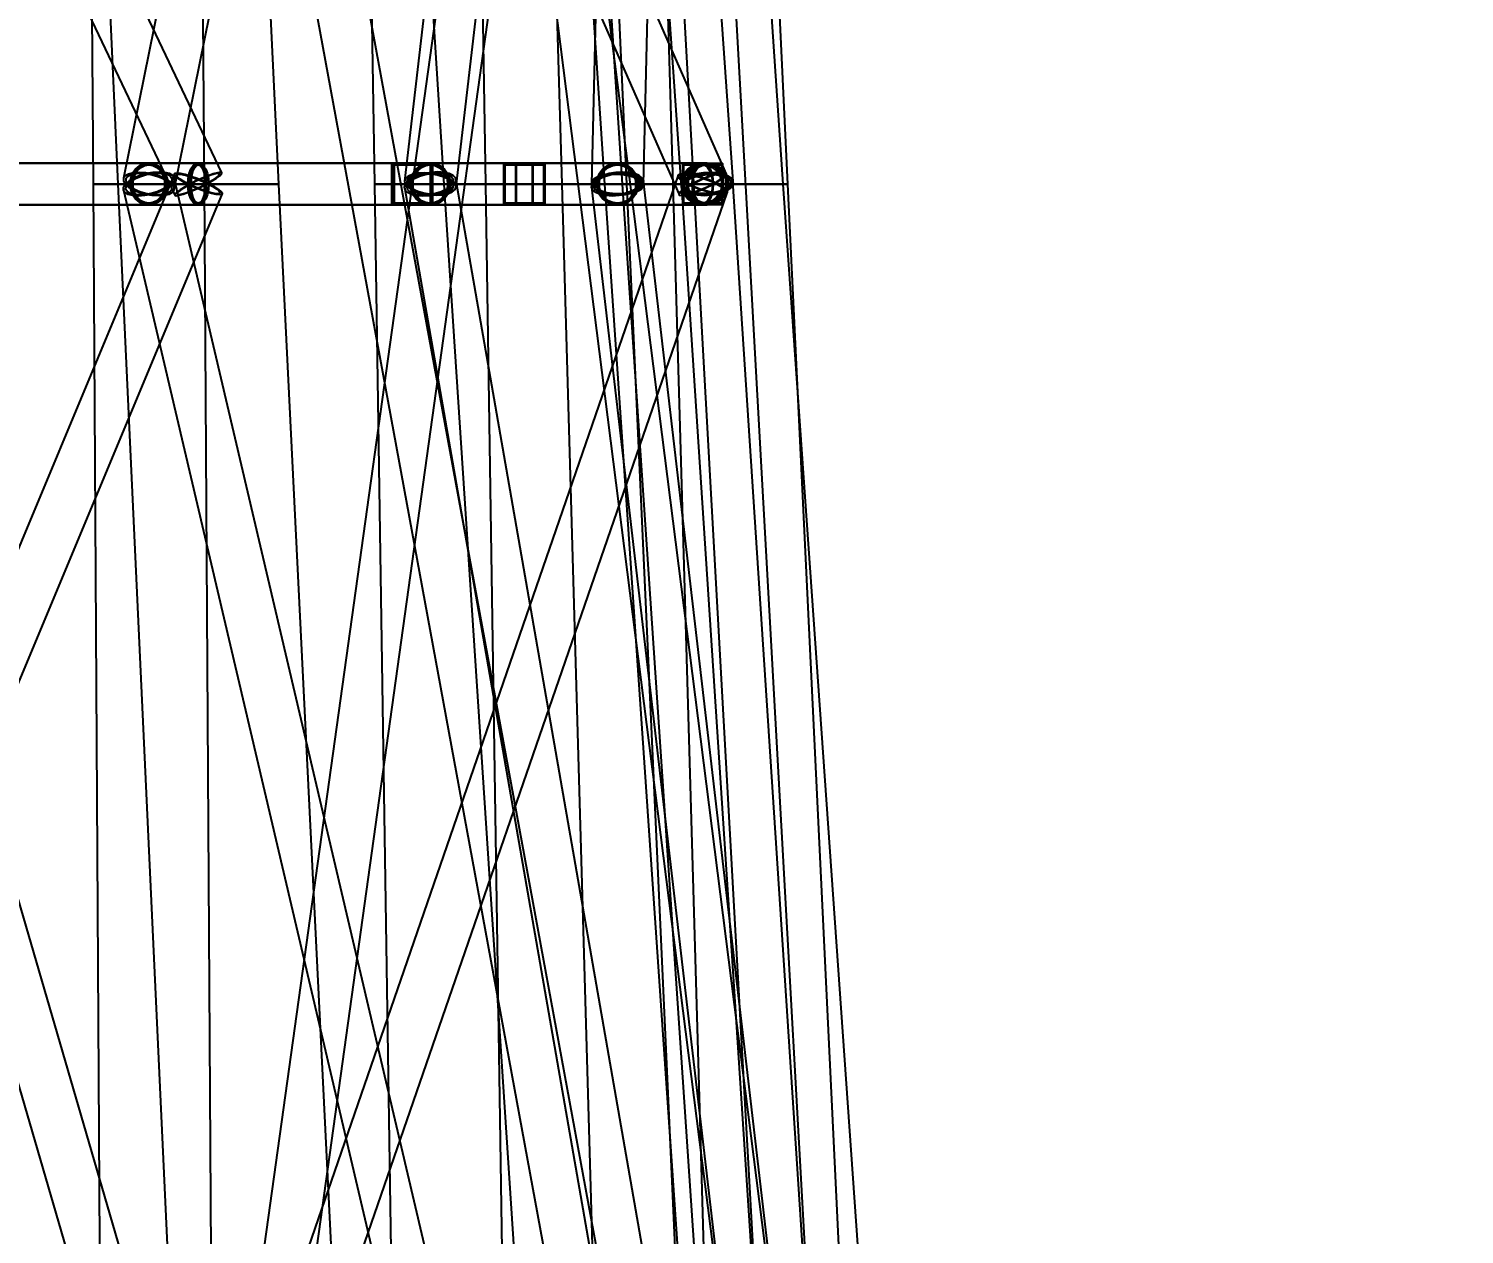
# Model space of a CAD drawing. Header units: millimetres. Extents: x -123812 to 252100, y -3000 to 639000.
# Drawn here: x 16293 to 30272, y 127270 to 139013 of the extents above; entities that cross this region are included whole.
import ezdxf

# ---------------------------------------------------------------- set-up
doc = ezdxf.new("R2010")
doc.units = ezdxf.units.MM
doc.layers.add('D-STR-DIM', color=7, linetype='Continuous', lineweight=13)
doc.layers.add('D-STR-STRC', color=7, linetype='Continuous', lineweight=25)
doc.styles.add('OpenSansCondensed-Light', font='OpenSansCondensed-Light.ttf')
doc.styles.add('TOWER_UNICODE', font='Arial Unicode.ttf')
doc.dimstyles.new('EZDXF', dxfattribs={"dimtxt": 0.25, "dimasz": 0.175, "dimexe": 0.375, "dimexo": 0.125, "dimgap": 0.1, "dimtad": 1, "dimlfac": 100, "dimzin": 12, "dimdsep": 46, "dimtxsty": 'OpenSansCondensed-Light', "dimblk": 'ARCHTICK', "dimcen": 2.5, "dimazin": 3, "dimtfac": 0.5, "dimtmove": 2, "dimatfit": 3})

# ---------------------------------------------------------------- blocks, each defined once
blk = doc.blocks.new('_ARCHTICK')
at = {"color": 0, "linetype": 'BYBLOCK', "const_width": 0.15}
blk.add_lwpolyline([(-0.5, -0.5), (0.5, 0.5)], dxfattribs=at)

msp = doc.modelspace()

# ---------------------------------------------------------------- linework, layer by layer
at = {"layer": 'D-STR-STRC'}
for points in [[(11765.8, 149889.9), (17715.7, 137389.9), (17729.4, 137386), (17757.7, 137389.9), (17798.7, 137401.3), (17849.7, 137419.4), (17907.1, 137443), (17967.1, 137470.5), (18025.5, 137500), (18078.4, 137529.5), (18122.2, 137557), (18153.9, 137580.6), (18171.3, 137598.7), (18173.2, 137610.1), (12223.4, 150110.1)], [(17112.8, 149954.8), (21708.1, 124954.8), (21716.6, 124948.3), (21741.5, 124945.3), (21781.3, 124946.1), (21833, 124950.5), (21893.3, 124958.3), (21957.9, 124969), (22022.6, 124981.7), (22082.9, 124995.8), (22134.6, 125010.1), (22174.3, 125023.7), (22199.3, 125035.7), (22207.8, 125045.2), (17612.6, 150045.2)], [(17129.6, 149904), (22622.8, 137404), (22627.9, 137393), (22648.6, 137389.2), (22683.4, 137393), (22730, 137404), (22785.1, 137421.7), (22845.1, 137444.6), (22905.7, 137471.3), (22963, 137500), (23013, 137528.7), (23052.3, 137555.4), (23078.1, 137578.3), (23088.9, 137596), (17595.7, 150096)], [(19747.2, 150056.1), (17215.7, 137556.1), (17215.1, 137529), (17231.5, 137500), (17263.6, 137471), (17309.3, 137443.9), (17365.5, 137420.6), (17428.4, 137402.8), (17493.6, 137391.6), (17556.7, 137387.8), (17613.4, 137391.6), (17659.9, 137402.8), (17693, 137420.6), (17710.4, 137443.9), (20242, 149943.9)], [(21772.2, 150034.3), (18292.1, 125034.3), (18300.7, 125023.5), (18325.8, 125011.1), (18365.8, 124998), (18417.9, 124985), (18478.6, 124973), (18543.7, 124962.9), (18608.9, 124955.3), (18669.6, 124950.7), (18721.7, 124949.5), (18761.7, 124951.7), (18786.8, 124957.3), (18795.4, 124965.7), (22275.5, 149965.7)], [(21407, 150028.1), (19951.2, 137528.1), (19957.4, 137500), (19980.4, 137471.9), (20018.6, 137445.7), (20069.5, 137423.2), (20129.4, 137405.9), (20194.5, 137395.1), (20260.1, 137391.4), (20321.9, 137395.1), (20375.6, 137405.9), (20417.6, 137423.2), (20445, 137445.7), (20456, 137471.9), (21911.8, 149971.9)], [(20060.3, 149968.8), (23231.3, 124968.8), (23239.9, 124959.8), (23265.1, 124953.5), (23305.1, 124950.4), (23357.3, 124950.7), (23418.1, 124954.4), (23483.3, 124961.1), (23548.5, 124970.5), (23609.3, 124981.9), (23661.5, 124994.6), (23701.6, 125007.6), (23726.8, 125020.1), (23735.3, 125031.2), (20564.3, 150031.2)], [(21771.9, 149974.4), (22648, 137474.4), (22663.7, 137450.5), (22695.4, 137430), (22741.2, 137414.3), (22797.7, 137404.4), (22861.2, 137401), (22927.4, 137404.4), (22991.7, 137414.3), (23049.7, 137430), (23097.5, 137450.5), (23131.9, 137474.4), (23150.5, 137500), (23152, 137525.6), (22275.8, 150025.6)], [(22070.8, 150000), (21773, 137500), (21784.9, 137473.1), (21813.2, 137448), (21856, 137426.5), (21910.5, 137409.9), (21972.9, 137399.5), (22039, 137396), (22104.2, 137399.5), (22164.2, 137409.9), (22214.7, 137426.5), (22252.5, 137448), (22274.9, 137473.1), (22280.3, 137500), (22578.1, 150000)], [(22070.8, 149986.8), (23464.3, 124986.8), (23472.9, 124970.6), (23498.2, 124956.4), (23538.5, 124945.2), (23591.1, 124937.8), (23652.2, 124934.5), (23717.9, 124935.8), (23783.5, 124941.4), (23844.7, 124951), (23897.2, 124963.9), (23937.5, 124979.3), (23962.9, 124996.2), (23971.5, 125013.2), (22578.1, 150013.2)], [(12361.5, 137296.8), (17944.5, 137296.8), (17963.9, 137303.7), (17982, 137324), (17997.5, 137356.3), (18009.4, 137398.4), (18016.9, 137447.4), (18019.4, 137500), (18016.9, 137552.6), (18009.4, 137601.6), (17997.5, 137643.7), (17982, 137676), (17963.9, 137696.3), (17944.5, 137703.2), (12361.5, 137703.2)], [(13899.9, 137296.8), (17463, 137296.8), (17506.5, 137303.7), (17546.9, 137324), (17581.7, 137356.3), (17608.4, 137398.4), (17625.1, 137447.4), (17630.9, 137500), (17625.1, 137552.6), (17608.4, 137601.6), (17581.7, 137643.7), (17546.9, 137676), (17506.5, 137696.3), (17463, 137703.2), (13899.9, 137703.2)], [(12972.3, 124908.2), (18179.3, 137408.2), (18168.1, 137425.1), (18141.7, 137447), (18101.8, 137472.6), (18051.2, 137500), (17993.4, 137527.4), (17932.2, 137553), (17871.9, 137574.9), (17816.5, 137591.8), (17769.8, 137602.4), (17735, 137606), (17714.5, 137602.4), (17709.7, 137591.8), (12502.8, 125091.8)], [(13660.8, 137418.9), (17299.3, 124918.9), (17321.6, 124900.6), (17358.7, 124889.2), (17408.1, 124885.3), (17466.3, 124889.2), (17529.5, 124900.6), (17593.2, 124918.9), (17653.2, 124942.6), (17705.4, 124970.3), (17746.2, 125000), (17772.8, 125029.7), (17783.5, 125057.4), (17777.5, 125081.1), (14139, 137581.1)], [(20640.7, 125058.6), (17710.2, 137558.6), (17695.2, 137582.8), (17664.4, 137601.4), (17619.9, 137613.1), (17564.7, 137617.1), (17502.6, 137613.1), (17437.8, 137601.4), (17374.7, 137582.8), (17317.6, 137558.6), (17270.4, 137530.3), (17236.3, 137500), (17217.7, 137469.7), (17215.9, 137441.4), (20146.4, 124941.4)], [(18781.7, 124913.1), (23093.7, 137413.1), (23095.4, 137429), (23080.8, 137449.8), (23050.8, 137474), (23007.6, 137500), (22954, 137526), (22893.7, 137550.2), (22830.9, 137571), (22769.7, 137586.9), (22714.4, 137597), (22668.7, 137600.4), (22635.8, 137597), (22617.9, 137586.9), (18305.8, 125086.9)], [(22636.1, 125030.5), (20454.3, 137530.5), (20448.5, 137558.9), (20426, 137583.3), (20388.3, 137602), (20338, 137613.8), (20278.6, 137617.8), (20214.1, 137613.8), (20148.8, 137602), (20087.3, 137583.3), (20033.7, 137558.9), (19991.7, 137530.5), (19964.1, 137500), (19952.9, 137469.5), (22134.6, 124969.5)], [(23735.5, 125030.2), (22278.9, 137530.2), (22266.4, 137558.3), (22237.6, 137582.5), (22194.4, 137601), (22139.8, 137612.7), (22077.5, 137616.7), (22011.7, 137612.7), (21947, 137601), (21887.6, 137582.5), (21837.8, 137558.3), (21800.8, 137530.2), (21779.2, 137500), (21774.5, 137469.8), (23231.1, 124969.8)], [(23968.8, 125029.4), (23150.9, 137529.4), (23132.9, 137556.8), (23099.1, 137580.3), (23051.6, 137598.3), (22993.9, 137609.7), (22929.7, 137613.6), (22863.5, 137609.7), (22799.8, 137598.3), (22742.9, 137580.3), (22696.8, 137556.8), (22664.4, 137529.4), (22648.2, 137500), (22649, 137470.6), (23467, 124970.6)]]:
    msp.add_lwpolyline(points, dxfattribs=at)
for points in [[(16594.8, 150000), (17160, 137500), (18728.9, 137500), (18130.6, 150000)], [(16823.6, 150000), (16921.2, 137500), (18004.8, 137500), (17904.8, 150000)], [(19454, 150000), (19661.8, 137500), (20745.4, 137500), (20535.2, 150000)], [(19544.4, 150000), (20335.6, 137500), (21904.5, 137500), (21080.2, 150000)], [(21118.8, 150000), (21484.9, 137500), (22568.5, 137500), (22200, 150000)], [(21255.9, 150000), (22071.4, 137500), (23640.2, 137500), (22791.8, 150000)], [(21556.5, 150000), (22115.5, 137500), (23684.4, 137500), (23092.4, 150000)], [(11157.5, 137300), (21202.1, 137300), (21202.1, 137700), (11157.5, 137700)], [(15542.2, 137300), (20212.5, 137300), (20212.5, 137700), (15542.2, 137700)], [(17279.9, 137500), (17286.1, 137447.4), (17304.4, 137398.4), (17333.5, 137356.3), (17371.5, 137324), (17415.6, 137303.7), (17463, 137296.8), (20203.6, 137296.8), (20251, 137303.7), (20295.1, 137324), (20333.1, 137356.3), (20362.2, 137398.4), (20380.4, 137447.4), (20386.7, 137500), (20380.4, 137552.6), (20362.2, 137601.6), (20333.1, 137643.7), (20295.1, 137676), (20251, 137696.3), (20203.6, 137703.2), (17463, 137703.2), (17415.6, 137696.3), (17371.5, 137676), (17333.5, 137643.7), (17304.4, 137601.6), (17286.1, 137552.6)], [(17646.1, 137500), (17639.9, 137447.4), (17621.6, 137398.4), (17592.5, 137356.3), (17554.6, 137324), (17510.4, 137303.7), (17463, 137296.8), (17415.6, 137303.7), (17371.5, 137324), (17333.5, 137356.3), (17304.4, 137398.4), (17286.1, 137447.4), (17279.9, 137500), (17286.1, 137552.6), (17304.4, 137601.6), (17333.5, 137643.7), (17371.5, 137676), (17415.6, 137696.3), (17463, 137703.2), (17510.4, 137696.3), (17554.6, 137676), (17592.5, 137643.7), (17621.6, 137601.6), (17639.9, 137552.6)], [(17630.9, 137500), (17625.1, 137447.4), (17608.4, 137398.4), (17581.7, 137356.3), (17546.9, 137324), (17506.5, 137303.7), (17463, 137296.8), (17419.6, 137303.7), (17379.1, 137324), (17344.3, 137356.3), (17317.7, 137398.4), (17300.9, 137447.4), (17295.2, 137500), (17300.9, 137552.6), (17317.7, 137601.6), (17344.3, 137643.7), (17379.1, 137676), (17419.6, 137696.3), (17463, 137703.2), (17506.5, 137696.3), (17546.9, 137676), (17581.7, 137643.7), (17608.4, 137601.6), (17625.1, 137552.6)], [(17841.5, 137500), (17845, 137447.4), (17855.3, 137398.4), (17871.7, 137356.3), (17893, 137324), (17917.8, 137303.7), (17944.5, 137296.8), (22855.8, 137296.8), (22882.5, 137303.7), (22907.3, 137324), (22928.6, 137356.3), (22945, 137398.4), (22955.3, 137447.4), (22958.8, 137500), (22955.3, 137552.6), (22945, 137601.6), (22928.6, 137643.7), (22907.3, 137676), (22882.5, 137696.3), (22855.8, 137703.2), (17944.5, 137703.2), (17917.8, 137696.3), (17893, 137676), (17871.7, 137643.7), (17855.3, 137601.6), (17845, 137552.6)], [(18047.4, 137500), (18043.9, 137447.4), (18033.7, 137398.4), (18017.3, 137356.3), (17996, 137324), (17971.1, 137303.7), (17944.5, 137296.8), (17917.8, 137303.7), (17893, 137324), (17871.7, 137356.3), (17855.3, 137398.4), (17845, 137447.4), (17841.5, 137500), (17845, 137552.6), (17855.3, 137601.6), (17871.7, 137643.7), (17893, 137676), (17917.8, 137696.3), (17944.5, 137703.2), (17971.1, 137696.3), (17996, 137676), (18017.3, 137643.7), (18033.7, 137601.6), (18043.9, 137552.6)], [(18019.4, 137500), (18016.9, 137447.4), (18009.4, 137398.4), (17997.5, 137356.3), (17982, 137324), (17963.9, 137303.7), (17944.5, 137296.8), (17925.1, 137303.7), (17907, 137324), (17891.5, 137356.3), (17879.6, 137398.4), (17872.1, 137447.4), (17869.5, 137500), (17872.1, 137552.6), (17879.6, 137601.6), (17891.5, 137643.7), (17907, 137676), (17925.1, 137696.3), (17944.5, 137703.2), (17963.9, 137696.3), (17982, 137676), (17997.5, 137643.7), (18009.4, 137601.6), (18016.9, 137552.6)], [(19828.4, 137300), (21319.1, 137300), (21319.1, 137700), (19828.4, 137700)], [(19828.4, 137700), (20226.4, 137700), (20226.4, 137300), (19828.4, 137300)], [(19832.9, 137300), (23050.3, 137300), (23050.3, 137700), (19832.9, 137700)], [(19832.9, 137700), (20221.9, 137700), (20221.9, 137300), (19832.9, 137300)], [(19842.3, 137700), (20212.5, 137700), (20212.5, 137300), (19842.3, 137300)], [(20009.3, 137500), (20015.9, 137447.4), (20035.3, 137398.4), (20066.2, 137356.3), (20106.4, 137324), (20153.3, 137303.7), (20203.6, 137296.8), (22026.7, 137296.8), (22077, 137303.7), (22123.8, 137324), (22164, 137356.3), (22194.9, 137398.4), (22214.3, 137447.4), (22220.9, 137500), (22214.3, 137552.6), (22194.9, 137601.6), (22164, 137643.7), (22123.8, 137676), (22077, 137696.3), (22026.7, 137703.2), (20203.6, 137703.2), (20153.3, 137696.3), (20106.4, 137676), (20066.2, 137643.7), (20035.3, 137601.6), (20015.9, 137552.6)], [(20397.8, 137500), (20391.2, 137447.4), (20371.8, 137398.4), (20340.9, 137356.3), (20300.7, 137324), (20253.9, 137303.7), (20203.6, 137296.8), (20153.3, 137303.7), (20106.4, 137324), (20066.2, 137356.3), (20035.3, 137398.4), (20015.9, 137447.4), (20009.3, 137500), (20015.9, 137552.6), (20035.3, 137601.6), (20066.2, 137643.7), (20106.4, 137676), (20153.3, 137696.3), (20203.6, 137703.2), (20253.9, 137696.3), (20300.7, 137676), (20340.9, 137643.7), (20371.8, 137601.6), (20391.2, 137552.6)], [(20386.7, 137500), (20380.4, 137447.4), (20362.2, 137398.4), (20333.1, 137356.3), (20295.1, 137324), (20251, 137303.7), (20203.6, 137296.8), (20156.2, 137303.7), (20112, 137324), (20074.1, 137356.3), (20045, 137398.4), (20026.7, 137447.4), (20020.5, 137500), (20026.7, 137552.6), (20045, 137601.6), (20074.1, 137643.7), (20112, 137676), (20156.2, 137696.3), (20203.6, 137703.2), (20251, 137696.3), (20295.1, 137676), (20333.1, 137643.7), (20362.2, 137601.6), (20380.4, 137552.6)], [(20921.1, 137700), (21319.1, 137700), (21319.1, 137300), (20921.1, 137300)], [(21038.1, 137700), (21202.1, 137700), (21202.1, 137300), (21038.1, 137300)], [(21825.6, 137500), (21832.5, 137447.4), (21852.6, 137398.4), (21884.5, 137356.3), (21926.2, 137324), (21974.6, 137303.7), (22026.7, 137296.8), (22900, 137296.8), (22952, 137303.7), (23000.5, 137324), (23042.1, 137356.3), (23074.1, 137398.4), (23094.2, 137447.4), (23101, 137500), (23094.2, 137552.6), (23074.1, 137601.6), (23042.1, 137643.7), (23000.5, 137676), (22952, 137696.3), (22900, 137703.2), (22026.7, 137703.2), (21974.6, 137696.3), (21926.2, 137676), (21884.5, 137643.7), (21852.6, 137601.6), (21832.5, 137552.6)], [(22227.7, 137500), (22220.9, 137447.4), (22200.8, 137398.4), (22168.8, 137356.3), (22127.2, 137324), (22078.7, 137303.7), (22026.7, 137296.8), (21974.6, 137303.7), (21926.2, 137324), (21884.5, 137356.3), (21852.6, 137398.4), (21832.5, 137447.4), (21825.6, 137500), (21832.5, 137552.6), (21852.6, 137601.6), (21884.5, 137643.7), (21926.2, 137676), (21974.6, 137696.3), (22026.7, 137703.2), (22078.7, 137696.3), (22127.2, 137676), (22168.8, 137643.7), (22200.8, 137601.6), (22220.9, 137552.6)], [(22220.9, 137500), (22214.3, 137447.4), (22194.9, 137398.4), (22164, 137356.3), (22123.8, 137324), (22077, 137303.7), (22026.7, 137296.8), (21976.4, 137303.7), (21929.6, 137324), (21889.3, 137356.3), (21858.4, 137398.4), (21839, 137447.4), (21832.4, 137500), (21839, 137552.6), (21858.4, 137601.6), (21889.3, 137643.7), (21929.6, 137676), (21976.4, 137696.3), (22026.7, 137703.2), (22077, 137696.3), (22123.8, 137676), (22164, 137643.7), (22194.9, 137601.6), (22214.3, 137552.6)], [(22652.6, 137500), (22659.5, 137447.4), (22679.8, 137398.4), (22712.1, 137356.3), (22754.2, 137324), (22803.2, 137303.7), (22855.8, 137296.8), (22900, 137296.8), (22952.6, 137303.7), (23001.6, 137324), (23043.7, 137356.3), (23075.9, 137398.4), (23096.2, 137447.4), (23103.2, 137500), (23096.2, 137552.6), (23075.9, 137601.6), (23043.7, 137643.7), (23001.6, 137676), (22952.6, 137696.3), (22900, 137703.2), (22855.8, 137703.2), (22803.2, 137696.3), (22754.2, 137676), (22712.1, 137643.7), (22679.8, 137601.6), (22659.5, 137552.6)], [(23059, 137500), (23052.1, 137447.4), (23031.8, 137398.4), (22999.5, 137356.3), (22957.4, 137324), (22908.4, 137303.7), (22855.8, 137296.8), (22803.2, 137303.7), (22754.2, 137324), (22712.1, 137356.3), (22679.8, 137398.4), (22659.5, 137447.4), (22652.6, 137500), (22659.5, 137552.6), (22679.8, 137601.6), (22712.1, 137643.7), (22754.2, 137676), (22803.2, 137696.3), (22855.8, 137703.2), (22908.4, 137696.3), (22957.4, 137676), (22999.5, 137643.7), (23031.8, 137601.6), (23052.1, 137552.6)], [(22661.3, 137700), (23050.3, 137700), (23050.3, 137300), (22661.3, 137300)], [(23103.2, 137500), (23096.2, 137447.4), (23075.9, 137398.4), (23043.7, 137356.3), (23001.6, 137324), (22952.6, 137303.7), (22900, 137296.8), (22847.4, 137303.7), (22798.4, 137324), (22756.3, 137356.3), (22724, 137398.4), (22703.7, 137447.4), (22696.8, 137500), (22703.7, 137552.6), (22724, 137601.6), (22756.3, 137643.7), (22798.4, 137676), (22847.4, 137696.3), (22900, 137703.2), (22952.6, 137696.3), (23001.6, 137676), (23043.7, 137643.7), (23075.9, 137601.6), (23096.2, 137552.6)], [(23101, 137500), (23094.2, 137447.4), (23074.1, 137398.4), (23042.1, 137356.3), (23000.5, 137324), (22952, 137303.7), (22900, 137296.8), (22847.9, 137303.7), (22799.5, 137324), (22757.8, 137356.3), (22725.9, 137398.4), (22705.8, 137447.4), (22698.9, 137500), (22705.8, 137552.6), (22725.9, 137601.6), (22757.8, 137643.7), (22799.5, 137676), (22847.9, 137696.3), (22900, 137703.2), (22952, 137696.3), (23000.5, 137676), (23042.1, 137643.7), (23074.1, 137601.6), (23094.2, 137552.6)], [(22958.8, 137500), (22955.3, 137447.4), (22945, 137398.4), (22928.6, 137356.3), (22907.3, 137324), (22882.5, 137303.7), (22855.8, 137296.8), (22829.2, 137303.7), (22804.3, 137324), (22783, 137356.3), (22766.6, 137398.4), (22756.4, 137447.4), (22752.8, 137500), (22756.4, 137552.6), (22766.6, 137601.6), (22783, 137643.7), (22804.3, 137676), (22829.2, 137696.3), (22855.8, 137703.2), (22882.5, 137696.3), (22907.3, 137676), (22928.6, 137643.7), (22945, 137601.6), (22955.3, 137552.6)], [(17231.5, 137500), (17263.6, 137471), (17309.3, 137443.9), (17365.5, 137420.6), (17428.4, 137402.8), (17493.6, 137391.6), (17556.7, 137387.8), (17613.4, 137391.6), (17659.9, 137402.8), (17693, 137420.6), (17710.4, 137443.9), (17710.9, 137471), (17694.6, 137500), (17662.4, 137529), (17616.7, 137556.1), (17560.5, 137579.4), (17497.7, 137597.2), (17432.5, 137608.4), (17369.3, 137612.2), (17312.6, 137608.4), (17266.1, 137597.2), (17233.1, 137579.4), (17215.7, 137556.1), (17215.1, 137529)], [(17689.7, 137500), (17655.6, 137469.7), (17608.5, 137441.4), (17551.4, 137417.2), (17488.3, 137398.6), (17423.4, 137386.9), (17361.3, 137382.9), (17306.1, 137386.9), (17261.6, 137398.6), (17230.8, 137417.2), (17215.9, 137441.4), (17217.7, 137469.7), (17236.3, 137500), (17270.4, 137530.3), (17317.6, 137558.6), (17374.7, 137582.8), (17437.8, 137601.4), (17502.6, 137613.1), (17564.7, 137617.1), (17619.9, 137613.1), (17664.4, 137601.4), (17695.2, 137582.8), (17710.2, 137558.6), (17708.3, 137530.3)], [(17254.3, 137500), (17283.2, 137473.8), (17324.5, 137449.4), (17375.1, 137428.4), (17431.8, 137412.4), (17490.6, 137402.3), (17547.5, 137398.8), (17598.6, 137402.3), (17640.5, 137412.4), (17670.3, 137428.4), (17686, 137449.4), (17686.5, 137473.8), (17671.8, 137500), (17642.8, 137526.2), (17601.6, 137550.6), (17550.9, 137571.6), (17494.2, 137587.6), (17435.5, 137597.7), (17378.6, 137601.2), (17327.4, 137597.7), (17285.5, 137587.6), (17255.7, 137571.6), (17240, 137550.6), (17239.5, 137526.2)], [(17667.4, 137500), (17636.7, 137472.7), (17594.1, 137447.2), (17542.7, 137425.3), (17485.8, 137408.6), (17427.3, 137398), (17371.3, 137394.4), (17321.6, 137398), (17281.4, 137408.6), (17253.7, 137425.3), (17240.2, 137447.2), (17241.9, 137472.7), (17258.7, 137500), (17289.4, 137527.3), (17331.9, 137552.8), (17383.4, 137574.7), (17440.2, 137591.4), (17498.7, 137602), (17554.7, 137605.6), (17604.5, 137602), (17644.6, 137591.4), (17672.4, 137574.7), (17685.8, 137552.8), (17684.1, 137527.3)], [(17631.7, 137500), (17626, 137451.5), (17609.1, 137406.4), (17582.3, 137367.6), (17547.4, 137337.9), (17506.7, 137319.2), (17463, 137312.8), (17419.4, 137319.2), (17378.7, 137337.9), (17343.7, 137367.6), (17316.9, 137406.4), (17300.1, 137451.5), (17294.3, 137500), (17300.1, 137548.5), (17316.9, 137593.6), (17343.7, 137632.4), (17378.7, 137662.1), (17419.4, 137680.8), (17463, 137687.2), (17506.7, 137680.8), (17547.4, 137662.1), (17582.3, 137632.4), (17609.1, 137593.6), (17626, 137548.5)], [(17617.6, 137500), (17612.4, 137451.5), (17596.9, 137406.4), (17572.4, 137367.6), (17540.3, 137337.9), (17503, 137319.2), (17463, 137312.8), (17423, 137319.2), (17385.7, 137337.9), (17353.7, 137367.6), (17329.1, 137406.4), (17313.7, 137451.5), (17308.4, 137500), (17313.7, 137548.5), (17329.1, 137593.6), (17353.7, 137632.4), (17385.7, 137662.1), (17423, 137680.8), (17463, 137687.2), (17503, 137680.8), (17540.3, 137662.1), (17572.4, 137632.4), (17596.9, 137593.6), (17612.4, 137548.5)], [(18051.2, 137500), (18101.8, 137472.6), (18141.7, 137447), (18168.1, 137425.1), (18179.3, 137408.2), (18174.4, 137397.6), (18153.9, 137394), (18119.2, 137397.6), (18072.5, 137408.2), (18017.1, 137425.1), (17956.8, 137447), (17895.6, 137472.6), (17837.7, 137500), (17787.1, 137527.4), (17747.3, 137553), (17720.9, 137574.9), (17709.7, 137591.8), (17714.5, 137602.4), (17735, 137606), (17769.8, 137602.4), (17816.5, 137591.8), (17871.9, 137574.9), (17932.2, 137553), (17993.4, 137527.4)], [(17863.5, 137500), (17810.5, 137470.5), (17766.8, 137443), (17735.1, 137419.4), (17717.7, 137401.3), (17715.7, 137389.9), (17729.4, 137386), (17757.7, 137389.9), (17798.7, 137401.3), (17849.7, 137419.4), (17907.1, 137443), (17967.1, 137470.5), (18025.5, 137500), (18078.4, 137529.5), (18122.2, 137557), (18153.9, 137580.6), (18171.3, 137598.7), (18173.2, 137610.1), (18159.6, 137614), (18131.3, 137610.1), (18090.3, 137598.7), (18039.3, 137580.6), (17981.9, 137557), (17921.9, 137529.5)], [(18040.7, 137500), (18086.3, 137475.3), (18122.3, 137452.2), (18146.1, 137432.4), (18156.2, 137417.3), (18151.8, 137407.7), (18133.3, 137404.5), (18102, 137407.7), (18059.9, 137417.3), (18010, 137432.4), (17955.5, 137452.2), (17900.4, 137475.3), (17848.2, 137500), (17802.6, 137524.7), (17766.7, 137547.8), (17742.9, 137567.6), (17732.8, 137582.7), (17737.2, 137592.3), (17755.6, 137595.5), (17787, 137592.3), (17829.1, 137582.7), (17879, 137567.6), (17933.4, 137547.8), (17988.6, 137524.7)], [(17871.4, 137500), (17823.7, 137473.4), (17784.2, 137448.6), (17755.7, 137427.3), (17740, 137411), (17738.2, 137400.7), (17750.5, 137397.2), (17776, 137400.7), (17813, 137411), (17859, 137427.3), (17910.8, 137448.6), (17964.8, 137473.4), (18017.5, 137500), (18065.2, 137526.6), (18104.7, 137551.4), (18133.3, 137572.7), (18149, 137589), (18150.7, 137599.3), (18138.4, 137602.8), (18112.9, 137599.3), (18075.9, 137589), (18030, 137572.7), (17978.2, 137551.4), (17924.1, 137526.6)], [(18039.3, 137500), (18036.1, 137451.5), (18026.6, 137406.4), (18011.6, 137367.6), (17991.9, 137337.9), (17969, 137319.2), (17944.5, 137312.8), (17919.9, 137319.2), (17897.1, 137337.9), (17877.4, 137367.6), (17862.3, 137406.4), (17852.9, 137451.5), (17849.6, 137500), (17852.9, 137548.5), (17862.3, 137593.6), (17877.4, 137632.4), (17897.1, 137662.1), (17919.9, 137680.8), (17944.5, 137687.2), (17969, 137680.8), (17991.9, 137662.1), (18011.6, 137632.4), (18026.6, 137593.6), (18036.1, 137548.5)], [(18013.5, 137500), (18011.2, 137451.5), (18004.3, 137406.4), (17993.3, 137367.6), (17979, 137337.9), (17962.4, 137319.2), (17944.5, 137312.8), (17926.6, 137319.2), (17910, 137337.9), (17895.7, 137367.6), (17884.7, 137406.4), (17877.8, 137451.5), (17875.4, 137500), (17877.8, 137548.5), (17884.7, 137593.6), (17895.7, 137632.4), (17910, 137662.1), (17926.6, 137680.8), (17944.5, 137687.2), (17962.4, 137680.8), (17979, 137662.1), (17993.3, 137632.4), (18004.3, 137593.6), (18011.2, 137548.5)], [(19840.4, 137688), (20214.5, 137688), (20214.5, 137312), (19840.4, 137312)], [(19844.6, 137688), (20210.2, 137688), (20210.2, 137312), (19844.6, 137312)], [(19853.5, 137688), (20201.4, 137688), (20201.4, 137312), (19853.5, 137312)], [(19957.4, 137500), (19980.4, 137471.9), (20018.6, 137445.7), (20069.5, 137423.2), (20129.4, 137405.9), (20194.5, 137395.1), (20260.1, 137391.4), (20321.9, 137395.1), (20375.6, 137405.9), (20417.6, 137423.2), (20445, 137445.7), (20456, 137471.9), (20449.8, 137500), (20426.7, 137528.1), (20388.5, 137554.3), (20337.7, 137576.8), (20277.7, 137594.1), (20212.7, 137604.9), (20147, 137608.6), (20085.3, 137604.9), (20031.5, 137594.1), (19989.5, 137576.8), (19962.1, 137554.3), (19951.2, 137528.1)], [(20443, 137500), (20415.5, 137469.5), (20373.4, 137441.1), (20319.9, 137416.7), (20258.3, 137398), (20193.1, 137386.2), (20128.6, 137382.2), (20069.1, 137386.2), (20018.9, 137398), (19981.2, 137416.7), (19958.7, 137441.1), (19952.9, 137469.5), (19964.1, 137500), (19991.7, 137530.5), (20033.7, 137558.9), (20087.3, 137583.3), (20148.8, 137602), (20214.1, 137613.8), (20278.6, 137617.8), (20338, 137613.8), (20388.3, 137602), (20426, 137583.3), (20448.5, 137558.9), (20454.3, 137530.5)], [(19981.6, 137500), (20002.4, 137474.7), (20036.8, 137451), (20082.7, 137430.8), (20136.7, 137415.2), (20195.4, 137405.4), (20254.5, 137402.1), (20310.3, 137405.4), (20358.7, 137415.2), (20396.6, 137430.8), (20421.3, 137451), (20431.2, 137474.7), (20425.5, 137500), (20404.8, 137525.3), (20370.3, 137549), (20324.5, 137569.2), (20270.4, 137584.8), (20211.8, 137594.6), (20152.6, 137597.9), (20096.9, 137594.6), (20048.5, 137584.8), (20010.6, 137569.2), (19985.9, 137549), (19976, 137525.3)], [(20419.5, 137500), (20394.6, 137472.5), (20356.7, 137446.9), (20308.4, 137424.9), (20252.9, 137408), (20194.1, 137397.4), (20135.9, 137393.8), (20082.4, 137397.4), (20037, 137408), (20003.1, 137424.9), (19982.8, 137446.9), (19977.5, 137472.5), (19987.7, 137500), (20012.5, 137527.5), (20050.4, 137553.1), (20098.7, 137575.1), (20154.2, 137592), (20213, 137602.6), (20271.2, 137606.2), (20324.8, 137602.6), (20370.1, 137592), (20404.1, 137575.1), (20424.4, 137553.1), (20429.6, 137527.5)], [(20382.5, 137500), (20376.4, 137451.5), (20358.6, 137406.4), (20330.1, 137367.6), (20293.1, 137337.9), (20249.9, 137319.2), (20203.6, 137312.8), (20157.3, 137319.2), (20114.1, 137337.9), (20077, 137367.6), (20048.6, 137406.4), (20030.7, 137451.5), (20024.6, 137500), (20030.7, 137548.5), (20048.6, 137593.6), (20077, 137632.4), (20114.1, 137662.1), (20157.3, 137680.8), (20203.6, 137687.2), (20249.9, 137680.8), (20293.1, 137662.1), (20330.1, 137632.4), (20358.6, 137593.6), (20376.4, 137548.5)], [(20372.3, 137500), (20366.5, 137451.5), (20349.7, 137406.4), (20322.9, 137367.6), (20287.9, 137337.9), (20247.2, 137319.2), (20203.6, 137312.8), (20159.9, 137319.2), (20119.2, 137337.9), (20084.3, 137367.6), (20057.5, 137406.4), (20040.6, 137451.5), (20034.9, 137500), (20040.6, 137548.5), (20057.5, 137593.6), (20084.3, 137632.4), (20119.2, 137662.1), (20159.9, 137680.8), (20203.6, 137687.2), (20247.2, 137680.8), (20287.9, 137662.1), (20322.9, 137632.4), (20349.7, 137593.6), (20366.5, 137548.5)], [(20933, 137688), (21307.1, 137688), (21307.1, 137312), (20933, 137312)], [(21043, 137688), (21197.2, 137688), (21197.2, 137312), (21043, 137312)], [(21773, 137500), (21784.9, 137473.1), (21813.2, 137448), (21856, 137426.5), (21910.5, 137409.9), (21972.9, 137399.5), (22039, 137396), (22104.2, 137399.5), (22164.2, 137409.9), (22214.7, 137426.5), (22252.5, 137448), (22274.9, 137473.1), (22280.3, 137500), (22268.5, 137526.9), (22240.2, 137552), (22197.3, 137573.5), (22142.9, 137590.1), (22080.5, 137600.5), (22014.4, 137604), (21949.2, 137600.5), (21889.2, 137590.1), (21838.6, 137573.5), (21800.9, 137552), (21778.5, 137526.9)], [(22274.1, 137500), (22252.6, 137469.8), (22215.6, 137441.7), (22165.7, 137417.5), (22106.4, 137399), (22041.6, 137387.3), (21975.8, 137383.3), (21913.5, 137387.3), (21858.9, 137399), (21815.7, 137417.5), (21786.9, 137441.7), (21774.5, 137469.8), (21779.2, 137500), (21800.8, 137530.2), (21837.8, 137558.3), (21887.6, 137582.5), (21947, 137601), (22011.7, 137612.7), (22077.5, 137616.7), (22139.8, 137612.7), (22194.4, 137601), (22237.6, 137582.5), (22266.4, 137558.3), (22278.9, 137530.2)], [(21798, 137500), (21808.7, 137475.7), (21834.2, 137453.1), (21872.8, 137433.7), (21921.9, 137418.8), (21978.2, 137409.4), (22037.8, 137406.2), (22096.6, 137409.4), (22150.6, 137418.8), (22196.2, 137433.7), (22230.3, 137453.1), (22250.4, 137475.7), (22255.4, 137500), (22244.7, 137524.3), (22219.2, 137546.9), (22180.5, 137566.3), (22131.4, 137581.2), (22075.2, 137590.6), (22015.6, 137593.8), (21956.8, 137590.6), (21902.7, 137581.2), (21857.1, 137566.3), (21823.1, 137546.9), (21802.9, 137524.3)], [(22249.8, 137500), (22230.3, 137472.8), (22197, 137447.4), (22152, 137425.6), (22098.5, 137408.9), (22040.1, 137398.4), (21980.8, 137394.8), (21924.7, 137398.4), (21875.4, 137408.9), (21836.5, 137425.6), (21810.5, 137447.4), (21799.3, 137472.8), (21803.6, 137500), (21823, 137527.2), (21856.4, 137552.6), (21901.3, 137574.4), (21954.8, 137591.1), (22013.2, 137601.6), (22072.5, 137605.2), (22128.7, 137601.6), (22177.9, 137591.1), (22216.9, 137574.4), (22242.8, 137552.6), (22254.1, 137527.2)], [(22211.9, 137500), (22205.6, 137451.5), (22187.1, 137406.4), (22157.6, 137367.6), (22119.3, 137337.9), (22074.6, 137319.2), (22026.7, 137312.8), (21978.7, 137319.2), (21934.1, 137337.9), (21895.7, 137367.6), (21866.3, 137406.4), (21847.8, 137451.5), (21841.5, 137500), (21847.8, 137548.5), (21866.3, 137593.6), (21895.7, 137632.4), (21934.1, 137662.1), (21978.7, 137680.8), (22026.7, 137687.2), (22074.6, 137680.8), (22119.3, 137662.1), (22157.6, 137632.4), (22187.1, 137593.6), (22205.6, 137548.5)], [(22205.6, 137500), (22199.6, 137451.5), (22181.7, 137406.4), (22153.2, 137367.6), (22116.2, 137337.9), (22073, 137319.2), (22026.7, 137312.8), (21980.4, 137319.2), (21937.2, 137337.9), (21900.1, 137367.6), (21871.7, 137406.4), (21853.8, 137451.5), (21847.7, 137500), (21853.8, 137548.5), (21871.7, 137593.6), (21900.1, 137632.4), (21937.2, 137662.1), (21980.4, 137680.8), (22026.7, 137687.2), (22073, 137680.8), (22116.2, 137662.1), (22153.2, 137632.4), (22181.7, 137593.6), (22199.6, 137548.5)], [(23007.6, 137500), (23050.8, 137474), (23080.8, 137449.8), (23095.4, 137429), (23093.7, 137413.1), (23075.8, 137403), (23042.9, 137399.6), (22997.2, 137403), (22941.9, 137413.1), (22880.7, 137429), (22817.9, 137449.8), (22757.6, 137474), (22704, 137500), (22660.8, 137526), (22630.8, 137550.2), (22616.2, 137571), (22617.9, 137586.9), (22635.8, 137597), (22668.7, 137600.4), (22714.4, 137597), (22769.7, 137586.9), (22830.9, 137571), (22893.7, 137550.2), (22954, 137526)], [(22748.6, 137500), (22698.6, 137471.3), (22659.3, 137444.6), (22633.5, 137421.7), (22622.8, 137404), (22627.9, 137393), (22648.6, 137389.2), (22683.4, 137393), (22730, 137404), (22785.1, 137421.7), (22845.1, 137444.6), (22905.7, 137471.3), (22963, 137500), (23013, 137528.7), (23052.3, 137555.4), (23078.1, 137578.3), (23088.9, 137596), (23083.7, 137607), (23063, 137610.8), (23028.2, 137607), (22981.6, 137596), (22926.5, 137578.3), (22866.5, 137555.4), (22805.9, 137528.7)], [(22992.7, 137500), (23031.7, 137476.6), (23058.7, 137454.7), (23071.8, 137436), (23070.3, 137421.6), (23054.1, 137412.6), (23024.5, 137409.5), (22983.3, 137412.6), (22933.4, 137421.6), (22878.3, 137436), (22821.6, 137454.7), (22767.3, 137476.6), (22718.9, 137500), (22680, 137523.4), (22653, 137545.3), (22639.8, 137564), (22641.3, 137578.4), (22657.5, 137587.4), (22687.1, 137590.5), (22728.3, 137587.4), (22778.2, 137578.4), (22833.3, 137564), (22890, 137545.3), (22944.3, 137523.4)], [(22759.1, 137500), (22714.1, 137474.1), (22678.7, 137450.1), (22655.4, 137429.4), (22645.7, 137413.5), (22650.3, 137403.5), (22669, 137400.1), (22700.4, 137403.5), (22742.4, 137413.5), (22792.1, 137429.4), (22846.1, 137450.1), (22900.8, 137474.1), (22952.5, 137500), (22997.5, 137525.9), (23032.9, 137549.9), (23056.3, 137570.6), (23065.9, 137586.5), (23061.3, 137596.5), (23042.6, 137599.9), (23011.2, 137596.5), (22969.2, 137586.5), (22919.5, 137570.6), (22865.5, 137549.9), (22810.8, 137525.9)], [(22649.5, 137500), (22648, 137474.4), (22663.7, 137450.5), (22695.4, 137430), (22741.2, 137414.3), (22797.7, 137404.4), (22861.2, 137401), (22927.4, 137404.4), (22991.7, 137414.3), (23049.7, 137430), (23097.5, 137450.5), (23131.9, 137474.4), (23150.5, 137500), (23152, 137525.6), (23136.3, 137549.5), (23104.5, 137570), (23058.8, 137585.7), (23002.2, 137595.6), (22938.7, 137599), (22872.6, 137595.6), (22808.3, 137585.7), (22750.2, 137570), (22702.4, 137549.5), (22668, 137525.6)], [(23151.8, 137500), (23135.5, 137470.6), (23103.2, 137443.2), (23057, 137419.7), (23000.1, 137401.7), (22936.4, 137390.3), (22870.2, 137386.4), (22806.1, 137390.3), (22748.3, 137401.7), (22700.9, 137419.7), (22667, 137443.2), (22649, 137470.6), (22648.2, 137500), (22664.4, 137529.4), (22696.8, 137556.8), (22742.9, 137580.3), (22799.8, 137598.3), (22863.5, 137609.7), (22929.7, 137613.6), (22993.9, 137609.7), (23051.6, 137598.3), (23099.1, 137580.3), (23132.9, 137556.8), (23150.9, 137529.4)], [(23043, 137500), (23036.6, 137451.5), (23017.9, 137406.4), (22988.2, 137367.6), (22949.4, 137337.9), (22904.3, 137319.2), (22855.8, 137312.8), (22807.4, 137319.2), (22762.2, 137337.9), (22723.4, 137367.6), (22693.7, 137406.4), (22675, 137451.5), (22668.6, 137500), (22675, 137548.5), (22693.7, 137593.6), (22723.4, 137632.4), (22762.2, 137662.1), (22807.4, 137680.8), (22855.8, 137687.2), (22904.3, 137680.8), (22949.4, 137662.1), (22988.2, 137632.4), (23017.9, 137593.6), (23036.6, 137548.5)], [(22674.1, 137500), (22672.8, 137476.9), (22686.9, 137455.4), (22715.6, 137436.9), (22756.8, 137422.7), (22807.8, 137413.8), (22865, 137410.8), (22924.7, 137413.8), (22982.6, 137422.7), (23035, 137436.9), (23078.1, 137455.4), (23109.1, 137476.9), (23125.8, 137500), (23127.2, 137523.1), (23113, 137544.6), (23084.4, 137563.1), (23043.1, 137577.3), (22992.2, 137586.2), (22934.9, 137589.2), (22875.3, 137586.2), (22817.3, 137577.3), (22765, 137563.1), (22721.9, 137544.6), (22690.9, 137523.1)], [(23127, 137500), (23112.3, 137473.5), (23083.2, 137448.8), (23041.5, 137427.6), (22990.3, 137411.3), (22932.8, 137401.1), (22873.2, 137397.6), (22815.3, 137401.1), (22763.2, 137411.3), (22720.5, 137427.6), (22689.9, 137448.8), (22673.7, 137473.5), (22672.9, 137500), (22687.6, 137526.5), (22716.8, 137551.2), (22758.4, 137572.4), (22809.7, 137588.7), (22867.1, 137598.9), (22926.8, 137602.4), (22984.6, 137598.9), (23036.7, 137588.7), (23079.5, 137572.4), (23110, 137551.2), (23126.2, 137526.5)], [(22673, 137688), (23038.6, 137688), (23038.6, 137312), (22673, 137312)], [(23087.2, 137500), (23080.8, 137451.5), (23062.1, 137406.4), (23032.3, 137367.6), (22993.6, 137337.9), (22948.4, 137319.2), (22900, 137312.8), (22851.5, 137319.2), (22806.4, 137337.9), (22767.6, 137367.6), (22737.9, 137406.4), (22719.2, 137451.5), (22712.8, 137500), (22719.2, 137548.5), (22737.9, 137593.6), (22767.6, 137632.4), (22806.4, 137662.1), (22851.5, 137680.8), (22900, 137687.2), (22948.4, 137680.8), (22993.6, 137662.1), (23032.3, 137632.4), (23062.1, 137593.6), (23080.8, 137548.5)], [(23085.2, 137500), (23078.9, 137451.5), (23060.4, 137406.4), (23030.9, 137367.6), (22992.6, 137337.9), (22947.9, 137319.2), (22900, 137312.8), (22852, 137319.2), (22807.4, 137337.9), (22769, 137367.6), (22739.6, 137406.4), (22721.1, 137451.5), (22714.8, 137500), (22721.1, 137548.5), (22739.6, 137593.6), (22769, 137632.4), (22807.4, 137662.1), (22852, 137680.8), (22900, 137687.2), (22947.9, 137680.8), (22992.6, 137662.1), (23030.9, 137632.4), (23060.4, 137593.6), (23078.9, 137548.5)], [(22950.7, 137500), (22947.4, 137451.5), (22938, 137406.4), (22922.9, 137367.6), (22903.2, 137337.9), (22880.4, 137319.2), (22855.8, 137312.8), (22831.3, 137319.2), (22808.4, 137337.9), (22788.7, 137367.6), (22773.7, 137406.4), (22764.2, 137451.5), (22761, 137500), (22764.2, 137548.5), (22773.7, 137593.6), (22788.7, 137632.4), (22808.4, 137662.1), (22831.3, 137680.8), (22855.8, 137687.2), (22880.4, 137680.8), (22903.2, 137662.1), (22922.9, 137632.4), (22938, 137593.6), (22947.4, 137548.5)], [(16921.2, 137500), (16995.4, 125000), (18081.3, 125000), (18004.8, 137500)], [(18004.8, 137500), (17986.3, 137500), (17932.2, 137500), (17846.1, 137500), (17733.9, 137500), (17603.2, 137500), (17463, 137500), (17322.8, 137500), (17192.1, 137500), (17079.9, 137500), (16993.8, 137500), (16939.7, 137500), (16921.2, 137500), (16939.7, 137500), (16993.8, 137500), (17079.9, 137500), (17192.1, 137500), (17322.8, 137500), (17463, 137500), (17603.2, 137500), (17733.9, 137500), (17846.1, 137500), (17932.2, 137500), (17986.3, 137500)], [(18004.8, 137500), (17986.3, 137500), (17932.2, 137500), (17846.1, 137500), (17733.9, 137500), (17603.2, 137500), (17463, 137500), (17322.8, 137500), (17192.1, 137500), (17079.9, 137500), (16993.8, 137500), (16939.7, 137500), (16921.2, 137500), (16939.7, 137500), (16993.8, 137500), (17079.9, 137500), (17192.1, 137500), (17322.8, 137500), (17463, 137500), (17603.2, 137500), (17733.9, 137500), (17846.1, 137500), (17932.2, 137500), (17986.3, 137500)], [(17972.9, 137500), (17955.6, 137500), (17904.6, 137500), (17823.6, 137500), (17718, 137500), (17595, 137500), (17463, 137500), (17331, 137500), (17208.1, 137500), (17102.4, 137500), (17021.4, 137500), (16970.5, 137500), (16953.1, 137500), (16970.5, 137500), (17021.4, 137500), (17102.4, 137500), (17208.1, 137500), (17331, 137500), (17463, 137500), (17595, 137500), (17718, 137500), (17823.6, 137500), (17904.6, 137500), (17955.6, 137500)], [(17972.9, 137500), (17955.6, 137500), (17904.6, 137500), (17823.6, 137500), (17718, 137500), (17595, 137500), (17463, 137500), (17331, 137500), (17208.1, 137500), (17102.4, 137500), (17021.4, 137500), (16970.5, 137500), (16953.1, 137500), (16970.5, 137500), (17021.4, 137500), (17102.4, 137500), (17208.1, 137500), (17331, 137500), (17463, 137500), (17595, 137500), (17718, 137500), (17823.6, 137500), (17904.6, 137500), (17955.6, 137500)], [(17160, 137500), (17742.8, 125000), (19344.7, 125000), (18728.9, 137500)], [(18728.9, 137500), (18702.2, 137500), (18623.8, 137500), (18499.2, 137500), (18336.7, 137500), (18147.5, 137500), (17944.5, 137500), (17741.5, 137500), (17552.3, 137500), (17389.8, 137500), (17265.1, 137500), (17186.8, 137500), (17160, 137500), (17186.8, 137500), (17265.1, 137500), (17389.8, 137500), (17552.3, 137500), (17741.5, 137500), (17944.5, 137500), (18147.5, 137500), (18336.7, 137500), (18499.2, 137500), (18623.8, 137500), (18702.2, 137500)], [(19661.8, 137500), (19850.6, 125000), (20936.5, 125000), (20745.4, 137500)], [(20745.4, 137500), (20726.9, 137500), (20672.8, 137500), (20586.7, 137500), (20474.5, 137500), (20343.8, 137500), (20203.6, 137500), (20063.4, 137500), (19932.7, 137500), (19820.5, 137500), (19734.4, 137500), (19680.3, 137500), (19661.8, 137500), (19680.3, 137500), (19734.4, 137500), (19820.5, 137500), (19932.7, 137500), (20063.4, 137500), (20203.6, 137500), (20343.8, 137500), (20474.5, 137500), (20586.7, 137500), (20672.8, 137500), (20726.9, 137500)], [(20745.4, 137500), (20726.9, 137500), (20672.8, 137500), (20586.7, 137500), (20474.5, 137500), (20343.8, 137500), (20203.6, 137500), (20063.4, 137500), (19932.7, 137500), (19820.5, 137500), (19734.4, 137500), (19680.3, 137500), (19661.8, 137500), (19680.3, 137500), (19734.4, 137500), (19820.5, 137500), (19932.7, 137500), (20063.4, 137500), (20203.6, 137500), (20343.8, 137500), (20474.5, 137500), (20586.7, 137500), (20672.8, 137500), (20726.9, 137500)], [(20713.5, 137500), (20696.1, 137500), (20645.2, 137500), (20564.1, 137500), (20458.5, 137500), (20335.6, 137500), (20203.6, 137500), (20071.6, 137500), (19948.6, 137500), (19843, 137500), (19762, 137500), (19711, 137500), (19693.6, 137500), (19711, 137500), (19762, 137500), (19843, 137500), (19948.6, 137500), (20071.6, 137500), (20203.6, 137500), (20335.6, 137500), (20458.5, 137500), (20564.1, 137500), (20645.2, 137500), (20696.1, 137500)], [(20713.5, 137500), (20696.1, 137500), (20645.2, 137500), (20564.1, 137500), (20458.5, 137500), (20335.6, 137500), (20203.6, 137500), (20071.6, 137500), (19948.6, 137500), (19843, 137500), (19762, 137500), (19711, 137500), (19693.6, 137500), (19711, 137500), (19762, 137500), (19843, 137500), (19948.6, 137500), (20071.6, 137500), (20203.6, 137500), (20335.6, 137500), (20458.5, 137500), (20564.1, 137500), (20645.2, 137500), (20696.1, 137500)], [(20335.6, 137500), (21157, 125000), (22758.9, 125000), (21904.5, 137500)], [(21904.5, 137500), (21877.8, 137500), (21799.4, 137500), (21674.8, 137500), (21512.3, 137500), (21323.1, 137500), (21120.1, 137500), (20917, 137500), (20727.9, 137500), (20565.4, 137500), (20440.7, 137500), (20362.4, 137500), (20335.6, 137500), (20362.4, 137500), (20440.7, 137500), (20565.4, 137500), (20727.9, 137500), (20917, 137500), (21120.1, 137500), (21323.1, 137500), (21512.3, 137500), (21674.8, 137500), (21799.4, 137500), (21877.8, 137500)], [(21484.9, 137500), (21842.4, 125000), (22928.3, 125000), (22568.5, 137500)], [(22568.5, 137500), (22550, 137500), (22495.9, 137500), (22409.8, 137500), (22297.6, 137500), (22166.9, 137500), (22026.7, 137500), (21886.5, 137500), (21755.8, 137500), (21643.6, 137500), (21557.5, 137500), (21503.4, 137500), (21484.9, 137500), (21503.4, 137500), (21557.5, 137500), (21643.6, 137500), (21755.8, 137500), (21886.5, 137500), (22026.7, 137500), (22166.9, 137500), (22297.6, 137500), (22409.8, 137500), (22495.9, 137500), (22550, 137500)], [(22568.5, 137500), (22550, 137500), (22495.9, 137500), (22409.8, 137500), (22297.6, 137500), (22166.9, 137500), (22026.7, 137500), (21886.5, 137500), (21755.8, 137500), (21643.6, 137500), (21557.5, 137500), (21503.4, 137500), (21484.9, 137500), (21503.4, 137500), (21557.5, 137500), (21643.6, 137500), (21755.8, 137500), (21886.5, 137500), (22026.7, 137500), (22166.9, 137500), (22297.6, 137500), (22409.8, 137500), (22495.9, 137500), (22550, 137500)], [(22536.6, 137500), (22519.2, 137500), (22468.3, 137500), (22387.3, 137500), (22281.6, 137500), (22158.7, 137500), (22026.7, 137500), (21894.7, 137500), (21771.7, 137500), (21666.1, 137500), (21585.1, 137500), (21534.1, 137500), (21516.8, 137500), (21534.1, 137500), (21585.1, 137500), (21666.1, 137500), (21771.7, 137500), (21894.7, 137500), (22026.7, 137500), (22158.7, 137500), (22281.6, 137500), (22387.3, 137500), (22468.3, 137500), (22519.2, 137500)], [(22536.6, 137500), (22519.2, 137500), (22468.3, 137500), (22387.3, 137500), (22281.6, 137500), (22158.7, 137500), (22026.7, 137500), (21894.7, 137500), (21771.7, 137500), (21666.1, 137500), (21585.1, 137500), (21534.1, 137500), (21516.8, 137500), (21534.1, 137500), (21585.1, 137500), (21666.1, 137500), (21771.7, 137500), (21894.7, 137500), (22026.7, 137500), (22158.7, 137500), (22281.6, 137500), (22387.3, 137500), (22468.3, 137500), (22519.2, 137500)], [(22071.4, 137500), (22916.9, 125000), (24518.8, 125000), (23640.2, 137500)], [(23640.2, 137500), (23613.5, 137500), (23535.1, 137500), (23410.5, 137500), (23248, 137500), (23058.8, 137500), (22855.8, 137500), (22652.8, 137500), (22463.6, 137500), (22301.1, 137500), (22176.5, 137500), (22098.1, 137500), (22071.4, 137500), (22098.1, 137500), (22176.5, 137500), (22301.1, 137500), (22463.6, 137500), (22652.8, 137500), (22855.8, 137500), (23058.8, 137500), (23248, 137500), (23410.5, 137500), (23535.1, 137500), (23613.5, 137500)], [(22115.5, 137500), (22682.4, 125000), (24284.3, 125000), (23684.4, 137500)], [(23684.4, 137500), (23657.7, 137500), (23579.3, 137500), (23454.6, 137500), (23292.2, 137500), (23103, 137500), (22900, 137500), (22696.9, 137500), (22507.8, 137500), (22345.3, 137500), (22220.6, 137500), (22142.3, 137500), (22115.5, 137500), (22142.3, 137500), (22220.6, 137500), (22345.3, 137500), (22507.8, 137500), (22696.9, 137500), (22900, 137500), (23103, 137500), (23292.2, 137500), (23454.6, 137500), (23579.3, 137500), (23657.7, 137500)]]:
    msp.add_lwpolyline(points, close=True, dxfattribs=at)

# ---------------------------------------------------------------- dimensions: what is measured, and where the dimension line sits
at = {"layer": 'D-STR-DIM'}
for base, p2 in [((187000, 0), (0, 450000)), ((250000, 0), (0, 375000)), ((124000, 0), (0, 350000))]:
    msp.add_linear_dim(base=base, p1=(0, 0), p2=p2, angle=90, dimstyle='EZDXF', override={"dimtxt": 8400, "dimasz": 3750, "dimexe": 2100, "dimexo": 1800, "dimgap": 2100, "dimtad": 1, "dimdec": 0, "dimlfac": 1, "dimlunit": 2, "dimtxsty": 'TOWER_UNICODE', "dimclrd": 7, "dimclre": 7, "dimclrt": 7}, dxfattribs=at).render()

doc.saveas('drawing.dxf')
